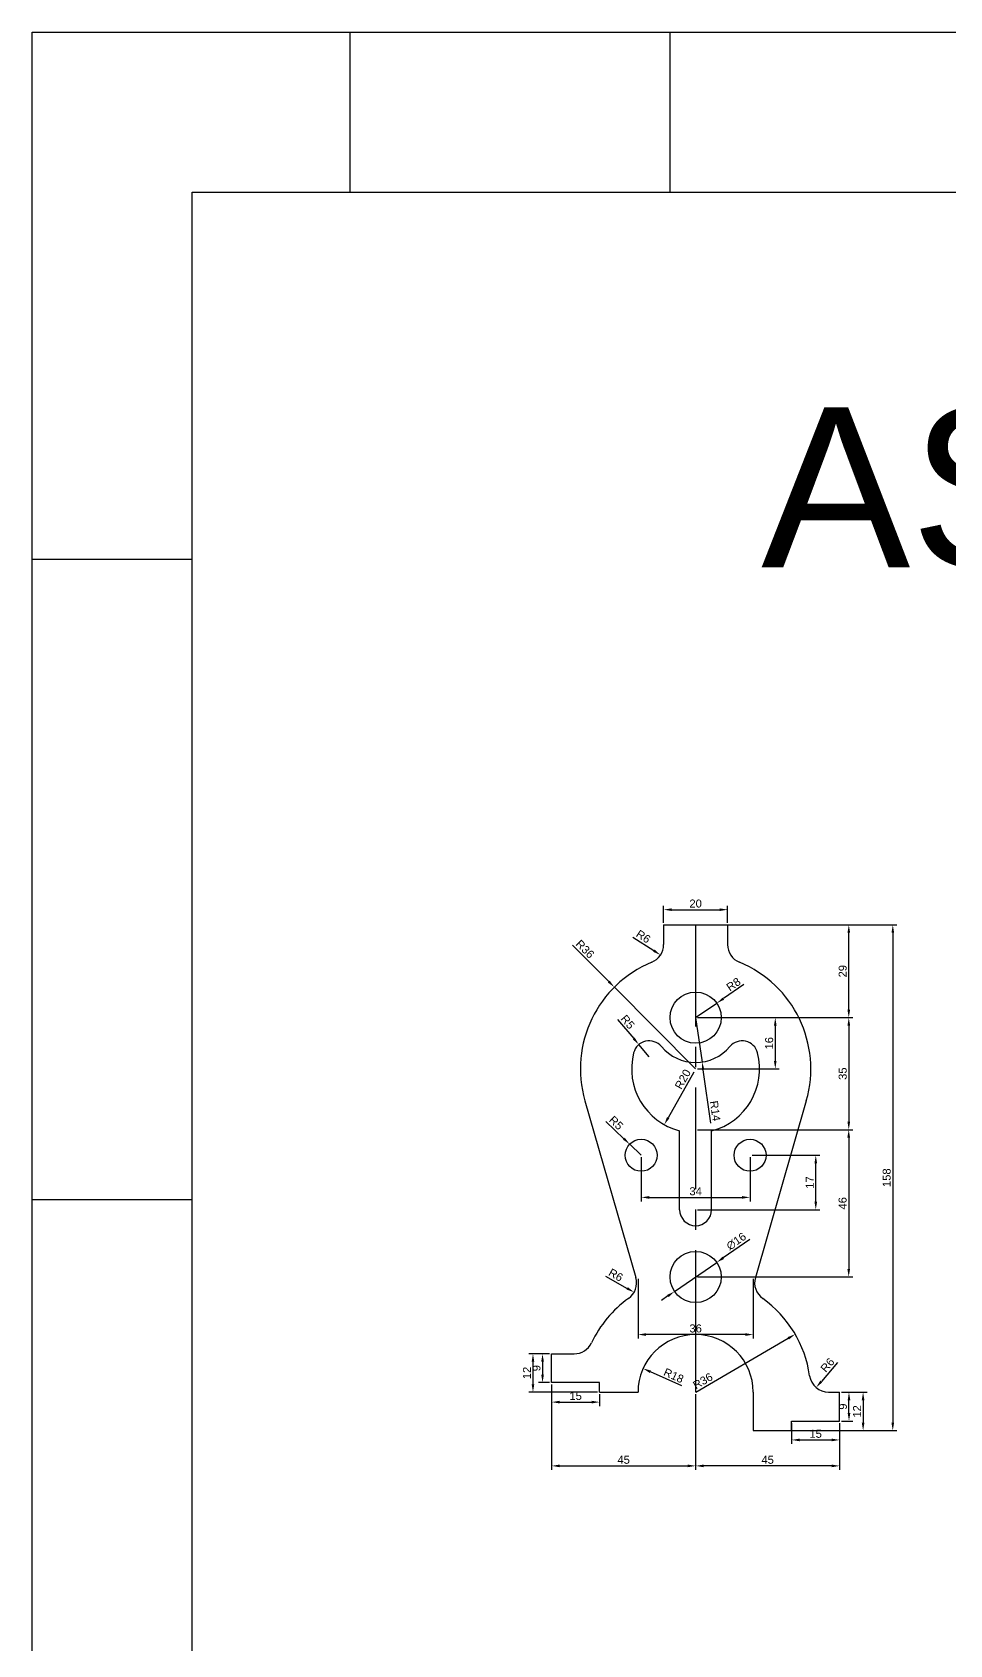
# Model space of a CAD drawing. Header units: millimetres. Extents: x 1553 to 2551, y 517 to 1646.
# Drawn here: x 1553 to 1839, y 1142 to 1646 of the extents above; entities that cross this region are included whole.
import ezdxf

# ---------------------------------------------------------------- set-up
doc = ezdxf.new("R2010")
doc.units = ezdxf.units.MM
doc.linetypes.add('CENTER', pattern=[50.8, 31.75, -6.35, 6.35, -6.35])
doc.styles.get("Standard").update_dxf_attribs({"font": 'arial.ttf'})
doc.dimstyles.new('ISO-25', dxfattribs={"dimtxt": 2.5, "dimasz": 2.5, "dimexe": 1.25, "dimexo": 0.625, "dimtad": 1, "dimtxsty": 'Standard', "dimcen": 2.5, "dimadec": 0, "dimazin": 0, "dimtfac": 1, "dimtmove": 0, "dimatfit": 3, "dimfxl": 1, "dimarcsym": 0})

# ---------------------------------------------------------------- blocks, each defined once
blk = doc.blocks.new('*D1')
at = {"color": 0, "lineweight": -2, "transparency": 16777216}
for p, q in [((1741.98, 1256.58), (1741.98, 1237.96)), ((1777.98, 1256.58), (1777.98, 1237.96)), ((1775.48, 1239.21), (1744.48, 1239.21))]:
    blk.add_line(p, q, dxfattribs=at)
at = {"color": 0, "transparency": 16777216}
for points in [[(1744.48, 1239.63), (1744.48, 1238.79), (1741.98, 1239.21)], [(1775.48, 1239.63), (1775.48, 1238.79), (1777.98, 1239.21)]]:
    blk.add_solid(points, dxfattribs=at)
at = {"layer": 'Defpoints', "color": 0, "transparency": 16777216}
for p in [(1741.98, 1257.21), (1777.98, 1257.21), (1741.98, 1239.21)]:
    blk.add_point(p, dxfattribs=at)
at = {"color": 0, "transparency": 16777216, "insert": (1759.98, 1241.11), "char_height": 2.5, "attachment_point": 5}
blk.add_mtext('36', dxfattribs=at)
blk = doc.blocks.new('*D2')
at = {"color": 0, "lineweight": -2, "transparency": 16777216}
for p, q in [((1749.98, 1367.83), (1749.98, 1373.18)), ((1752.48, 1371.93), (1767.48, 1371.93)), ((1769.98, 1367.83), (1769.98, 1373.18))]:
    blk.add_line(p, q, dxfattribs=at)
at = {"color": 0, "transparency": 16777216}
for points in [[(1752.48, 1372.34), (1752.48, 1371.51), (1749.98, 1371.93)], [(1767.48, 1372.34), (1767.48, 1371.51), (1769.98, 1371.93)]]:
    blk.add_solid(points, dxfattribs=at)
at = {"layer": 'Defpoints', "color": 0, "transparency": 16777216}
for p in [(1769.98, 1371.93), (1749.98, 1367.21), (1769.98, 1367.21)]:
    blk.add_point(p, dxfattribs=at)
at = {"color": 0, "transparency": 16777216, "insert": (1759.98, 1373.83), "char_height": 2.5, "attachment_point": 5}
blk.add_mtext('20', dxfattribs=at)
blk = doc.blocks.new('*D3')
at = {"color": 0, "lineweight": -2, "transparency": 16777216}
for p, q in [((1760.6, 1367.21), (1822.84, 1367.21)), ((1821.59, 1364.71), (1821.59, 1211.71)), ((1778.6, 1209.21), (1822.84, 1209.21))]:
    blk.add_line(p, q, dxfattribs=at)
at = {"color": 0, "transparency": 16777216}
for points in [[(1821.17, 1364.71), (1822.01, 1364.71), (1821.59, 1367.21)], [(1821.17, 1211.71), (1822.01, 1211.71), (1821.59, 1209.21)]]:
    blk.add_solid(points, dxfattribs=at)
at = {"layer": 'Defpoints', "color": 0, "transparency": 16777216}
for p in [(1759.98, 1367.21), (1777.98, 1209.21), (1821.59, 1209.21)]:
    blk.add_point(p, dxfattribs=at)
at = {"color": 0, "transparency": 16777216, "insert": (1819.69, 1288.21), "char_height": 2.5, "attachment_point": 5, "rotation": 90}
blk.add_mtext('158', dxfattribs=at)
blk = doc.blocks.new('*D4')
at = {"color": 0, "lineweight": -2, "transparency": 16777216}
blk.add_line((1740.39, 1363.38), (1746.91, 1359.13), dxfattribs=at)
at = {"color": 0, "transparency": 16777216}
blk.add_solid([(1747.14, 1359.48), (1746.68, 1358.78), (1749, 1357.77)], dxfattribs=at)
at = {"layer": 'Defpoints', "color": 0, "transparency": 16777216}
for p in [(1743.98, 1361.04), (1749, 1357.77)]:
    blk.add_point(p, dxfattribs=at)
at = {"color": 0, "transparency": 16777216, "insert": (1743.64, 1363.53), "char_height": 2.5, "attachment_point": 5, "rotation": 326.9041}
blk.add_mtext('R6', dxfattribs=at)
blk = doc.blocks.new('*D5')
at = {"color": 0, "lineweight": -2, "transparency": 16777216}
for p, q in [((1735.61, 1337.67), (1740.63, 1331.7)), ((1745.45, 1325.96), (1742.24, 1329.79))]:
    blk.add_line(p, q, dxfattribs=at)
at = {"color": 0, "transparency": 16777216}
blk.add_solid([(1740.95, 1331.97), (1740.31, 1331.43), (1742.24, 1329.79)], dxfattribs=at)
at = {"layer": 'Defpoints', "color": 0, "transparency": 16777216}
for p in [(1742.24, 1329.79), (1745.45, 1325.96)]:
    blk.add_point(p, dxfattribs=at)
at = {"color": 0, "transparency": 16777216, "insert": (1738.76, 1336.86), "char_height": 2.5, "attachment_point": 5, "rotation": 310.0642}
blk.add_mtext('R5', dxfattribs=at)
blk = doc.blocks.new('*D6')
at = {"color": 0, "lineweight": -2, "transparency": 16777216}
for p, q in [((1721.52, 1360.83), (1732.81, 1349.49)), ((1759.98, 1322.21), (1734.58, 1347.72))]:
    blk.add_line(p, q, dxfattribs=at)
at = {"color": 0, "transparency": 16777216}
blk.add_solid([(1733.11, 1349.78), (1732.52, 1349.2), (1734.58, 1347.72)], dxfattribs=at)
at = {"layer": 'Defpoints', "color": 0, "transparency": 16777216}
for p in [(1734.58, 1347.72), (1759.98, 1322.21)]:
    blk.add_point(p, dxfattribs=at)
at = {"color": 0, "transparency": 16777216, "insert": (1725.42, 1359.61), "char_height": 2.5, "attachment_point": 5, "rotation": 314.8791}
blk.add_mtext('R36', dxfattribs=at)
blk = doc.blocks.new('*D7')
at = {"color": 0, "lineweight": -2, "transparency": 16777216}
for p, q in [((1731.93, 1305.79), (1737.56, 1300.4)), ((1742.98, 1295.21), (1739.37, 1298.67))]:
    blk.add_line(p, q, dxfattribs=at)
at = {"color": 0, "transparency": 16777216}
blk.add_solid([(1737.85, 1300.7), (1737.27, 1300.1), (1739.37, 1298.67)], dxfattribs=at)
at = {"layer": 'Defpoints', "color": 0, "transparency": 16777216}
for p in [(1739.37, 1298.67), (1742.98, 1295.21)]:
    blk.add_point(p, dxfattribs=at)
at = {"color": 0, "transparency": 16777216, "insert": (1735.15, 1305.33), "char_height": 2.5, "attachment_point": 5, "rotation": 316.2361}
blk.add_mtext('R5', dxfattribs=at)
blk = doc.blocks.new('*D8')
at = {"color": 0, "lineweight": -2, "transparency": 16777216}
for p, q in [((1775.07, 1348.54), (1768.64, 1344.14)), ((1759.98, 1338.21), (1766.58, 1342.73))]:
    blk.add_line(p, q, dxfattribs=at)
at = {"color": 0, "transparency": 16777216}
blk.add_solid([(1768.41, 1344.48), (1768.88, 1343.8), (1766.58, 1342.73)], dxfattribs=at)
at = {"layer": 'Defpoints', "color": 0, "transparency": 16777216}
for p in [(1766.58, 1342.73), (1759.98, 1338.21)]:
    blk.add_point(p, dxfattribs=at)
at = {"color": 0, "transparency": 16777216, "insert": (1771.81, 1348.61), "char_height": 2.5, "attachment_point": 5, "rotation": 34.3886}
blk.add_mtext('R8', dxfattribs=at)
blk = doc.blocks.new('*D9')
at = {"color": 0, "lineweight": -2, "transparency": 16777216}
for p, q in [((1776.9, 1268.86), (1768.63, 1263.16)), ((1753.39, 1252.67), (1766.57, 1261.75)), ((1751.33, 1251.26), (1749.27, 1249.84))]:
    blk.add_line(p, q, dxfattribs=at)
at = {"color": 0, "transparency": 16777216}
for points in [[(1768.39, 1263.51), (1768.86, 1262.82), (1766.57, 1261.75)], [(1751.09, 1251.6), (1751.56, 1250.91), (1753.39, 1252.67)]]:
    blk.add_solid(points, dxfattribs=at)
at = {"layer": 'Defpoints', "color": 0, "transparency": 16777216}
for p in [(1766.57, 1261.75), (1753.39, 1252.67)]:
    blk.add_point(p, dxfattribs=at)
at = {"color": 0, "transparency": 16777216, "insert": (1772.68, 1268.35), "char_height": 2.5, "attachment_point": 5, "rotation": 34.5434}
blk.add_mtext('∅16', dxfattribs=at)
blk = doc.blocks.new('*D10')
at = {"color": 0, "lineweight": -2, "transparency": 16777216}
for p, q in [((1760.6, 1338.21), (1786.12, 1338.21)), ((1784.87, 1335.71), (1784.87, 1324.71)), ((1760.6, 1322.21), (1786.12, 1322.21))]:
    blk.add_line(p, q, dxfattribs=at)
at = {"color": 0, "transparency": 16777216}
for points in [[(1784.45, 1335.71), (1785.28, 1335.71), (1784.87, 1338.21)], [(1784.45, 1324.71), (1785.28, 1324.71), (1784.87, 1322.21)]]:
    blk.add_solid(points, dxfattribs=at)
at = {"layer": 'Defpoints', "color": 0, "transparency": 16777216}
for p in [(1759.98, 1338.21), (1759.98, 1322.21), (1784.87, 1322.21)]:
    blk.add_point(p, dxfattribs=at)
at = {"color": 0, "transparency": 16777216, "insert": (1782.97, 1330.21), "char_height": 2.5, "attachment_point": 5, "rotation": 90}
blk.add_mtext('16', dxfattribs=at)
blk = doc.blocks.new('*D11')
at = {"color": 0, "lineweight": -2, "transparency": 16777216}
for p, q in [((1760.6, 1367.21), (1809.09, 1367.21)), ((1807.84, 1340.71), (1807.84, 1364.71)), ((1760.6, 1338.21), (1809.09, 1338.21))]:
    blk.add_line(p, q, dxfattribs=at)
at = {"color": 0, "transparency": 16777216}
for points in [[(1807.42, 1364.71), (1808.26, 1364.71), (1807.84, 1367.21)], [(1807.42, 1340.71), (1808.26, 1340.71), (1807.84, 1338.21)]]:
    blk.add_solid(points, dxfattribs=at)
at = {"layer": 'Defpoints', "color": 0, "transparency": 16777216}
for p in [(1759.98, 1367.21), (1807.84, 1367.21), (1759.98, 1338.21)]:
    blk.add_point(p, dxfattribs=at)
at = {"color": 0, "transparency": 16777216, "insert": (1805.94, 1352.71), "char_height": 2.5, "attachment_point": 5, "rotation": 90}
blk.add_mtext('29', dxfattribs=at)
blk = doc.blocks.new('*D12')
at = {"color": 0, "lineweight": -2, "transparency": 16777216}
for p, q in [((1760.6, 1338.21), (1809.09, 1338.21)), ((1807.84, 1335.71), (1807.84, 1305.71)), ((1760.6, 1303.21), (1809.09, 1303.21))]:
    blk.add_line(p, q, dxfattribs=at)
at = {"color": 0, "transparency": 16777216}
for points in [[(1807.42, 1335.71), (1808.26, 1335.71), (1807.84, 1338.21)], [(1807.42, 1305.71), (1808.26, 1305.71), (1807.84, 1303.21)]]:
    blk.add_solid(points, dxfattribs=at)
at = {"layer": 'Defpoints', "color": 0, "transparency": 16777216}
for p in [(1759.98, 1338.21), (1759.98, 1303.21), (1807.84, 1303.21)]:
    blk.add_point(p, dxfattribs=at)
at = {"color": 0, "transparency": 16777216, "insert": (1805.94, 1320.71), "char_height": 2.5, "attachment_point": 5, "rotation": 90}
blk.add_mtext('35', dxfattribs=at)
blk = doc.blocks.new('*D13')
at = {"color": 0, "lineweight": -2, "transparency": 16777216}
for p, q in [((1760.6, 1303.21), (1809.06, 1303.21)), ((1807.81, 1300.71), (1807.81, 1259.71)), ((1760.6, 1257.21), (1809.06, 1257.21))]:
    blk.add_line(p, q, dxfattribs=at)
at = {"color": 0, "transparency": 16777216}
for points in [[(1807.39, 1300.71), (1808.23, 1300.71), (1807.81, 1303.21)], [(1807.39, 1259.71), (1808.23, 1259.71), (1807.81, 1257.21)]]:
    blk.add_solid(points, dxfattribs=at)
at = {"layer": 'Defpoints', "color": 0, "transparency": 16777216}
for p in [(1759.98, 1303.21), (1759.98, 1257.21), (1807.81, 1257.21)]:
    blk.add_point(p, dxfattribs=at)
at = {"color": 0, "transparency": 16777216, "insert": (1805.91, 1280.21), "char_height": 2.5, "attachment_point": 5, "rotation": 90}
blk.add_mtext('46', dxfattribs=at)
blk = doc.blocks.new('*D14')
at = {"color": 0, "lineweight": -2, "transparency": 16777216}
for p, q in [((1777.6, 1295.21), (1798.77, 1295.21)), ((1797.52, 1280.71), (1797.52, 1292.71)), ((1760.6, 1278.21), (1798.77, 1278.21))]:
    blk.add_line(p, q, dxfattribs=at)
at = {"color": 0, "transparency": 16777216}
for points in [[(1797.1, 1292.71), (1797.93, 1292.71), (1797.52, 1295.21)], [(1797.1, 1280.71), (1797.93, 1280.71), (1797.52, 1278.21)]]:
    blk.add_solid(points, dxfattribs=at)
at = {"layer": 'Defpoints', "color": 0, "transparency": 16777216}
for p in [(1776.98, 1295.21), (1797.52, 1295.21), (1759.98, 1278.21)]:
    blk.add_point(p, dxfattribs=at)
at = {"color": 0, "transparency": 16777216, "insert": (1795.64, 1286.71), "char_height": 2.5, "attachment_point": 5, "rotation": 90}
blk.add_mtext('17', dxfattribs=at)
blk = doc.blocks.new('*D15')
at = {"color": 0, "lineweight": -2, "transparency": 16777216}
blk.add_line((1804.35, 1230.44), (1799.26, 1224.56), dxfattribs=at)
at = {"color": 0, "transparency": 16777216}
blk.add_solid([(1798.94, 1224.84), (1799.57, 1224.29), (1797.62, 1222.67)], dxfattribs=at)
at = {"layer": 'Defpoints', "color": 0, "transparency": 16777216}
for p in [(1801.55, 1227.21), (1797.62, 1222.67)]:
    blk.add_point(p, dxfattribs=at)
at = {"color": 0, "transparency": 16777216, "insert": (1801.18, 1229.69), "char_height": 2.5, "attachment_point": 5, "rotation": 49.1066}
blk.add_mtext('R6', dxfattribs=at)
blk = doc.blocks.new('*D16')
at = {"color": 0, "lineweight": -2, "transparency": 16777216}
for p, q in [((1805.6, 1221.21), (1809.15, 1221.21)), ((1807.9, 1214.71), (1807.9, 1218.71)), ((1805.6, 1212.21), (1809.15, 1212.21))]:
    blk.add_line(p, q, dxfattribs=at)
at = {"color": 0, "transparency": 16777216}
for points in [[(1807.49, 1218.71), (1808.32, 1218.71), (1807.9, 1221.21)], [(1807.49, 1214.71), (1808.32, 1214.71), (1807.9, 1212.21)]]:
    blk.add_solid(points, dxfattribs=at)
at = {"layer": 'Defpoints', "color": 0, "transparency": 16777216}
for p in [(1804.98, 1221.21), (1807.9, 1221.21), (1804.98, 1212.21)]:
    blk.add_point(p, dxfattribs=at)
at = {"color": 0, "transparency": 16777216, "insert": (1806, 1216.71), "char_height": 2.5, "attachment_point": 5, "rotation": 90}
blk.add_mtext('9', dxfattribs=at)
blk = doc.blocks.new('*D17')
at = {"color": 0, "lineweight": -2, "transparency": 16777216}
for p, q in [((1805.6, 1221.21), (1813.56, 1221.21)), ((1812.31, 1218.71), (1812.31, 1211.71)), ((1790.6, 1209.21), (1813.56, 1209.21))]:
    blk.add_line(p, q, dxfattribs=at)
at = {"color": 0, "transparency": 16777216}
for points in [[(1811.89, 1218.71), (1812.73, 1218.71), (1812.31, 1221.21)], [(1811.89, 1211.71), (1812.73, 1211.71), (1812.31, 1209.21)]]:
    blk.add_solid(points, dxfattribs=at)
at = {"layer": 'Defpoints', "color": 0, "transparency": 16777216}
for p in [(1804.98, 1221.21), (1789.98, 1209.21), (1812.31, 1209.21)]:
    blk.add_point(p, dxfattribs=at)
at = {"color": 0, "transparency": 16777216, "insert": (1810.43, 1215.21), "char_height": 2.5, "attachment_point": 5, "rotation": 90}
blk.add_mtext('12', dxfattribs=at)
blk = doc.blocks.new('*D18')
at = {"color": 0, "lineweight": -2, "transparency": 16777216}
for p, q in [((1789.98, 1211.58), (1789.98, 1205.05)), ((1804.98, 1211.58), (1804.98, 1205.05)), ((1792.48, 1206.3), (1802.48, 1206.3))]:
    blk.add_line(p, q, dxfattribs=at)
at = {"color": 0, "transparency": 16777216}
for points in [[(1792.48, 1206.72), (1792.48, 1205.88), (1789.98, 1206.3)], [(1802.48, 1206.72), (1802.48, 1205.88), (1804.98, 1206.3)]]:
    blk.add_solid(points, dxfattribs=at)
at = {"layer": 'Defpoints', "color": 0, "transparency": 16777216}
for p in [(1789.98, 1212.21), (1804.98, 1212.21), (1804.98, 1206.3)]:
    blk.add_point(p, dxfattribs=at)
at = {"color": 0, "transparency": 16777216, "insert": (1797.48, 1208.2), "char_height": 2.5, "attachment_point": 5}
blk.add_mtext('15', dxfattribs=at)
blk = doc.blocks.new('*D19')
at = {"color": 0, "lineweight": -2, "transparency": 16777216}
for p, q in [((1759.98, 1220.58), (1759.98, 1196.95)), ((1804.98, 1211.58), (1804.98, 1196.95)), ((1802.48, 1198.2), (1762.48, 1198.2))]:
    blk.add_line(p, q, dxfattribs=at)
at = {"color": 0, "transparency": 16777216}
for points in [[(1762.48, 1198.61), (1762.48, 1197.78), (1759.98, 1198.2)], [(1802.48, 1198.61), (1802.48, 1197.78), (1804.98, 1198.2)]]:
    blk.add_solid(points, dxfattribs=at)
at = {"layer": 'Defpoints', "color": 0, "transparency": 16777216}
for p in [(1759.98, 1221.21), (1804.98, 1212.21), (1759.98, 1198.2)]:
    blk.add_point(p, dxfattribs=at)
at = {"color": 0, "transparency": 16777216, "insert": (1782.48, 1200.09), "char_height": 2.5, "attachment_point": 5}
blk.add_mtext('45', dxfattribs=at)
blk = doc.blocks.new('*D20')
at = {"color": 0, "lineweight": -2, "transparency": 16777216}
for p, q in [((1714.98, 1223.58), (1714.98, 1196.95)), ((1759.98, 1220.58), (1759.98, 1196.95)), ((1717.48, 1198.2), (1757.48, 1198.2))]:
    blk.add_line(p, q, dxfattribs=at)
at = {"color": 0, "transparency": 16777216}
for points in [[(1717.48, 1198.61), (1717.48, 1197.78), (1714.98, 1198.2)], [(1757.48, 1198.61), (1757.48, 1197.78), (1759.98, 1198.2)]]:
    blk.add_solid(points, dxfattribs=at)
at = {"layer": 'Defpoints', "color": 0, "transparency": 16777216}
for p in [(1714.98, 1224.21), (1759.98, 1221.21), (1759.98, 1198.2)]:
    blk.add_point(p, dxfattribs=at)
at = {"color": 0, "transparency": 16777216, "insert": (1737.48, 1200.09), "char_height": 2.5, "attachment_point": 5}
blk.add_mtext('45', dxfattribs=at)
blk = doc.blocks.new('*D21')
at = {"color": 0, "lineweight": -2, "transparency": 16777216}
for p, q in [((1714.98, 1223.58), (1714.98, 1216.87)), ((1729.98, 1220.58), (1729.98, 1216.87)), ((1717.48, 1218.12), (1727.48, 1218.12))]:
    blk.add_line(p, q, dxfattribs=at)
at = {"color": 0, "transparency": 16777216}
for points in [[(1717.48, 1218.53), (1717.48, 1217.7), (1714.98, 1218.12)], [(1727.48, 1218.53), (1727.48, 1217.7), (1729.98, 1218.12)]]:
    blk.add_solid(points, dxfattribs=at)
at = {"layer": 'Defpoints', "color": 0, "transparency": 16777216}
for p in [(1714.98, 1224.21), (1729.98, 1221.21), (1729.98, 1218.12)]:
    blk.add_point(p, dxfattribs=at)
at = {"color": 0, "transparency": 16777216, "insert": (1722.48, 1220.02), "char_height": 2.5, "attachment_point": 5}
blk.add_mtext('15', dxfattribs=at)
blk = doc.blocks.new('*D22')
at = {"color": 0, "lineweight": -2, "transparency": 16777216}
for p, q in [((1714.35, 1233.21), (1710.89, 1233.21)), ((1712.14, 1230.71), (1712.14, 1226.71)), ((1714.35, 1224.21), (1710.89, 1224.21))]:
    blk.add_line(p, q, dxfattribs=at)
at = {"color": 0, "transparency": 16777216}
for points in [[(1711.73, 1230.71), (1712.56, 1230.71), (1712.14, 1233.21)], [(1711.73, 1226.71), (1712.56, 1226.71), (1712.14, 1224.21)]]:
    blk.add_solid(points, dxfattribs=at)
at = {"layer": 'Defpoints', "color": 0, "transparency": 16777216}
for p in [(1714.98, 1233.21), (1712.14, 1224.21), (1714.98, 1224.21)]:
    blk.add_point(p, dxfattribs=at)
at = {"color": 0, "transparency": 16777216, "insert": (1710.24, 1228.71), "char_height": 2.5, "attachment_point": 5, "rotation": 90}
blk.add_mtext('9', dxfattribs=at)
blk = doc.blocks.new('*D23')
at = {"color": 0, "lineweight": -2, "transparency": 16777216}
for p, q in [((1714.35, 1233.21), (1707.9, 1233.21)), ((1709.15, 1230.71), (1709.15, 1223.71)), ((1729.35, 1221.21), (1707.9, 1221.21))]:
    blk.add_line(p, q, dxfattribs=at)
at = {"color": 0, "transparency": 16777216}
for points in [[(1708.73, 1230.71), (1709.56, 1230.71), (1709.15, 1233.21)], [(1708.73, 1223.71), (1709.56, 1223.71), (1709.15, 1221.21)]]:
    blk.add_solid(points, dxfattribs=at)
at = {"layer": 'Defpoints', "color": 0, "transparency": 16777216}
for p in [(1714.98, 1233.21), (1709.15, 1221.21), (1729.98, 1221.21)]:
    blk.add_point(p, dxfattribs=at)
at = {"color": 0, "transparency": 16777216, "insert": (1707.27, 1227.21), "char_height": 2.5, "attachment_point": 5, "rotation": 90}
blk.add_mtext('12', dxfattribs=at)
blk = doc.blocks.new('*D24')
at = {"color": 0, "lineweight": -2, "transparency": 16777216}
blk.add_line((1731.8, 1257.46), (1738.58, 1253.64), dxfattribs=at)
at = {"color": 0, "transparency": 16777216}
blk.add_solid([(1738.79, 1254.01), (1738.38, 1253.28), (1740.76, 1252.42)], dxfattribs=at)
at = {"layer": 'Defpoints', "color": 0, "transparency": 16777216}
for p in [(1735.53, 1255.36), (1740.76, 1252.42)]:
    blk.add_point(p, dxfattribs=at)
at = {"color": 0, "transparency": 16777216, "insert": (1735.04, 1257.82), "char_height": 2.5, "attachment_point": 5, "rotation": 330.5936}
blk.add_mtext('R6', dxfattribs=at)
blk = doc.blocks.new('*D25')
at = {"color": 0, "lineweight": -2, "transparency": 16777216}
blk.add_line((1755.64, 1223.17), (1745.85, 1227.59), dxfattribs=at)
at = {"color": 0, "transparency": 16777216}
blk.add_solid([(1746.02, 1227.97), (1745.68, 1227.21), (1743.57, 1228.62)], dxfattribs=at)
at = {"layer": 'Defpoints', "color": 0, "transparency": 16777216}
for p in [(1743.57, 1228.62), (1759.98, 1221.21)]:
    blk.add_point(p, dxfattribs=at)
at = {"color": 0, "transparency": 16777216, "insert": (1753.12, 1226.39), "char_height": 2.5, "attachment_point": 5, "rotation": 335.6883}
blk.add_mtext('R18', dxfattribs=at)
blk = doc.blocks.new('*D26')
at = {"color": 0, "lineweight": -2, "transparency": 16777216}
blk.add_line((1760.06, 1221.26), (1788.94, 1238.05), dxfattribs=at)
at = {"color": 0, "transparency": 16777216}
blk.add_solid([(1788.73, 1238.41), (1789.15, 1237.69), (1791.1, 1239.31)], dxfattribs=at)
at = {"layer": 'Defpoints', "color": 0, "transparency": 16777216}
for p in [(1791.1, 1239.31), (1759.98, 1221.21)]:
    blk.add_point(p, dxfattribs=at)
at = {"color": 0, "transparency": 16777216, "insert": (1762.23, 1224.72), "char_height": 2.5, "attachment_point": 5, "rotation": 30.1822}
blk.add_mtext('R36', dxfattribs=at)
blk = doc.blocks.new('*D27')
at = {"color": 0, "lineweight": -2, "transparency": 16777216}
for p, q in [((1742.98, 1294.58), (1742.98, 1280.81)), ((1776.98, 1294.58), (1776.98, 1280.81)), ((1745.48, 1282.06), (1774.48, 1282.06))]:
    blk.add_line(p, q, dxfattribs=at)
at = {"color": 0, "transparency": 16777216}
for points in [[(1745.48, 1282.47), (1745.48, 1281.64), (1742.98, 1282.06)], [(1774.48, 1282.47), (1774.48, 1281.64), (1776.98, 1282.06)]]:
    blk.add_solid(points, dxfattribs=at)
at = {"layer": 'Defpoints', "color": 0, "transparency": 16777216}
for p in [(1742.98, 1295.21), (1776.98, 1295.21), (1776.98, 1282.06)]:
    blk.add_point(p, dxfattribs=at)
at = {"color": 0, "transparency": 16777216, "insert": (1759.98, 1283.96), "char_height": 2.5, "attachment_point": 5}
blk.add_mtext('34', dxfattribs=at)
blk = doc.blocks.new('*D28')
at = {"color": 0, "linetype": 'CENTER', "lineweight": -2, "transparency": 16777216}
blk.add_line((1759.4, 1321.19), (1751.41, 1306.95), dxfattribs=at)
at = {"color": 0, "linetype": 'CENTER', "transparency": 16777216}
blk.add_solid([(1751.04, 1307.16), (1751.77, 1306.75), (1750.18, 1304.77)], dxfattribs=at)
at = {"layer": 'Defpoints', "color": 0, "linetype": 'CENTER', "transparency": 16777216}
for p in [(1759.98, 1322.21), (1750.18, 1304.77)]:
    blk.add_point(p, dxfattribs=at)
at = {"color": 0, "linetype": 'CENTER', "transparency": 16777216, "insert": (1755.98, 1318.97), "char_height": 2.5, "attachment_point": 5, "rotation": 60.6779}
blk.add_mtext('R20', dxfattribs=at)
blk = doc.blocks.new('*D29')
at = {"color": 0, "linetype": 'CENTER', "lineweight": -2, "transparency": 16777216}
for p, q in [((1759.98, 1338.21), (1761.99, 1324.35)), ((1764.77, 1305.23), (1762.35, 1321.88))]:
    blk.add_line(p, q, dxfattribs=at)
at = {"color": 0, "linetype": 'CENTER', "transparency": 16777216}
blk.add_solid([(1762.76, 1321.94), (1761.94, 1321.82), (1761.99, 1324.35)], dxfattribs=at)
at = {"layer": 'Defpoints', "color": 0, "linetype": 'CENTER', "transparency": 16777216}
for p in [(1759.98, 1338.21), (1761.99, 1324.35)]:
    blk.add_point(p, dxfattribs=at)
at = {"color": 0, "linetype": 'CENTER', "transparency": 16777216, "insert": (1766.11, 1309.07), "char_height": 2.5, "attachment_point": 5, "rotation": 278.2607}
blk.add_mtext('R14', dxfattribs=at)

msp = doc.modelspace()

# ---------------------------------------------------------------- linework, layer by layer
for p, q in [((1651.975, 1596.001), (1651.975, 1646.001)), ((1751.975, 1596.001), (1751.975, 1646.001)), ((1602.678, 1481.344), (1552.678, 1481.344)), ((1749.977, 1367.21), (1769.977, 1367.21)), ((1749.977, 1367.21), (1749.977, 1361.043)), ((1769.977, 1367.21), (1769.977, 1361.043)), ((1725.385, 1312.24), (1741.298, 1257.025)), ((1794.57, 1312.24), (1778.657, 1257.025)), ((1754.977, 1278.21), (1754.977, 1302.845)), ((1764.977, 1278.21), (1764.977, 1302.845)), ((1602.678, 1281.344), (1552.678, 1281.344)), ((1759.977, 1257.21), (1759.977, 1221.21)), ((1714.977, 1224.21), (1714.977, 1233.21)), ((1714.977, 1233.21), (1722.03, 1233.21)), ((1729.977, 1224.21), (1714.977, 1224.21)), ((1729.977, 1221.21), (1729.977, 1224.21)), ((1729.977, 1221.21), (1741.977, 1221.21)), ((1777.977, 1221.21), (1777.977, 1209.21)), ((1801.547, 1221.21), (1804.977, 1221.21)), ((1804.977, 1212.21), (1804.977, 1221.21)), ((1777.977, 1209.21), (1789.977, 1209.21)), ((1789.977, 1209.21), (1789.977, 1212.21)), ((1789.977, 1212.21), (1804.977, 1212.21))]:
    msp.add_line(p, q)
at = {"linetype": 'CENTER'}
msp.add_line((1759.977, 1367.21), (1759.977, 1239.21), dxfattribs=at)
for points in [[(1552.678, 1646.001), (2551.273, 1646.001), (2551.273, 516.687), (1552.678, 516.687)], [(1602.678, 1596.001), (2501.273, 1596.001), (2501.273, 566.687), (1602.678, 566.687)]]:
    msp.add_lwpolyline(points, close=True)
for centre, radius in [((1759.977, 1338.21), 8), ((1742.977, 1295.21), 5), ((1776.977, 1295.21), 5), ((1759.977, 1257.21), 8)]:
    msp.add_circle(centre, radius)
for centre, radius, start, end in [((1743.977, 1361.043), 6, 292.39269, 0), ((1775.977, 1361.043), 6, 180, 247.60731), ((1759.977, 1322.21), 36, 112.39269, 196.07665), ((1759.977, 1322.21), 36, 343.92335, 67.60731), ((1745.454, 1325.96), 5, 40.14595, 165.52249), ((1774.501, 1325.96), 5, 14.47751, 139.85405), ((1759.977, 1322.21), 20, 165.52249, 255.52249), ((1759.977, 1338.21), 14, 220.14595, 319.85405), ((1759.977, 1322.21), 20, 284.47751, 14.47751), ((1759.977, 1278.21), 5, 180, 0), ((1735.533, 1255.363), 6, 305.5924, 16.07665), ((1784.422, 1255.363), 6, 163.92335, 234.4076), ((1759.977, 1221.21), 36, 125.5924, 154.62307), ((1759.977, 1221.21), 36, 8.21321, 54.4076), ((1759.977, 1221.21), 18, 0, 180), ((1722.03, 1239.21), 6, 270, 334.62307), ((1801.547, 1227.21), 6, 188.21321, 270)]:
    msp.add_arc(centre, radius, start, end)

# ---------------------------------------------------------------- texts
at = {"color": 93, "true_color": 0x4dc94a}
msp.add_text('ASSIGNMENT 10', height=50, dxfattribs=at).set_placement((1780.475, 1478.889))

# ---------------------------------------------------------------- dimensions: what is measured, and where the dimension line sits
for base, p1, p2, picture, middle in [((1769.977, 1371.927), (1749.977, 1367.21), (1769.977, 1367.21), '*D2', (1759.977, 1373.829)), ((1776.977, 1282.058), (1742.977, 1295.21), (1776.977, 1295.21), '*D27', (1759.977, 1283.96)), ((1741.977, 1239.21), (1777.977, 1257.21), (1741.977, 1257.21), '*D1', (1759.977, 1241.112)), ((1759.977, 1198.198), (1714.977, 1224.21), (1759.977, 1221.21), '*D20', (1737.477, 1200.095)), ((1729.977, 1218.116), (1714.977, 1224.21), (1729.977, 1221.21), '*D21', (1722.477, 1220.017)), ((1759.977, 1198.198), (1804.977, 1212.21), (1759.977, 1221.21), '*D19', (1782.477, 1200.095)), ((1804.977, 1206.301), (1789.977, 1212.21), (1804.977, 1212.21), '*D18', (1797.477, 1208.202))]:
    dim = msp.add_linear_dim(base=base, p1=p1, p2=p2, dimstyle='ISO-25')
    dim.commit()
    dim.dimension.update_dxf_attribs({"geometry": picture, "text_midpoint": middle})
for center, mpoint, picture, middle in [((1743.977, 1361.043), (1749.004, 1357.766), '*D4', (1742.604, 1361.938)), ((1759.977, 1322.21), (1734.575, 1347.719), '*D6', (1724.068, 1358.271)), ((1735.533, 1255.363), (1740.76, 1252.417), '*D24', (1734.104, 1256.168)), ((1759.977, 1221.21), (1791.097, 1239.309), '*D26', (1763.183, 1223.074)), ((1759.977, 1221.21), (1743.574, 1228.62), '*D25', (1752.341, 1224.659)), ((1801.547, 1227.21), (1797.619, 1222.674), '*D15', (1802.62, 1228.449))]:
    dim = msp.add_radius_dim(center=center, mpoint=mpoint, dimstyle='ISO-25')
    dim.commit()
    dim.dimension.update_dxf_attribs({"geometry": picture, "text_midpoint": middle, "dimtype": 164})
for base, p1, p2, picture, middle in [((1821.588, 1209.21), (1759.977, 1367.21), (1777.977, 1209.21), '*D3', (1819.687, 1288.21)), ((1807.841, 1367.21), (1759.977, 1338.21), (1759.977, 1367.21), '*D11', (1805.939, 1352.71)), ((1784.867, 1322.21), (1759.977, 1338.21), (1759.977, 1322.21), '*D10', (1782.966, 1330.21)), ((1807.841, 1303.21), (1759.977, 1338.21), (1759.977, 1303.21), '*D12', (1805.939, 1320.71)), ((1807.809, 1257.21), (1759.977, 1303.21), (1759.977, 1257.21), '*D13', (1805.908, 1280.21)), ((1797.516, 1295.21), (1759.977, 1278.21), (1776.977, 1295.21), '*D14', (1795.636, 1286.71)), ((1709.146, 1221.21), (1714.977, 1233.21), (1729.977, 1221.21), '*D23', (1707.266, 1227.21)), ((1712.143, 1224.21), (1714.977, 1233.21), (1714.977, 1224.21), '*D22', (1710.241, 1228.71)), ((1812.311, 1209.21), (1804.977, 1221.21), (1789.977, 1209.21), '*D17', (1810.431, 1215.21)), ((1807.904, 1221.21), (1804.977, 1212.21), (1804.977, 1221.21), '*D16', (1806.003, 1216.71))]:
    dim = msp.add_linear_dim(base=base, p1=p1, p2=p2, angle=90, dimstyle='ISO-25')
    dim.commit()
    dim.dimension.update_dxf_attribs({"geometry": picture, "text_midpoint": middle})
for center, mpoint, picture, middle in [((1759.977, 1338.21), (1766.579, 1342.728), '*D8', (1771.813, 1348.614)), ((1745.454, 1325.96), (1742.236, 1329.786), '*D5', (1738.763, 1336.862)), ((1742.977, 1295.21), (1739.366, 1298.668), '*D7', (1735.153, 1305.329))]:
    dim = msp.add_radius_dim(center=center, mpoint=mpoint, dimstyle='ISO-25')
    dim.commit()
    dim.dimension.update_dxf_attribs({"geometry": picture, "text_midpoint": middle})
at = {"linetype": 'CENTER'}
for center, mpoint, picture, middle in [((1759.977, 1338.21), (1761.989, 1324.355), '*D29', (1764.248, 1308.796)), ((1759.977, 1322.21), (1750.183, 1304.772), '*D28', (1757.637, 1318.043))]:
    dim = msp.add_radius_dim(center=center, mpoint=mpoint, dimstyle='ISO-25', dxfattribs=at)
    dim.commit()
    dim.dimension.update_dxf_attribs({"geometry": picture, "text_midpoint": middle, "dimtype": 164})
dim = msp.add_diameter_dim_2p(p1=(1753.388, 1252.673), p2=(1766.567, 1261.746), dimstyle='ISO-25')
dim.commit()
dim.dimension.update_dxf_attribs({"geometry": '*D9', "text_midpoint": (1773.795, 1266.721), "dimtype": 163})

doc.saveas('drawing.dxf')
